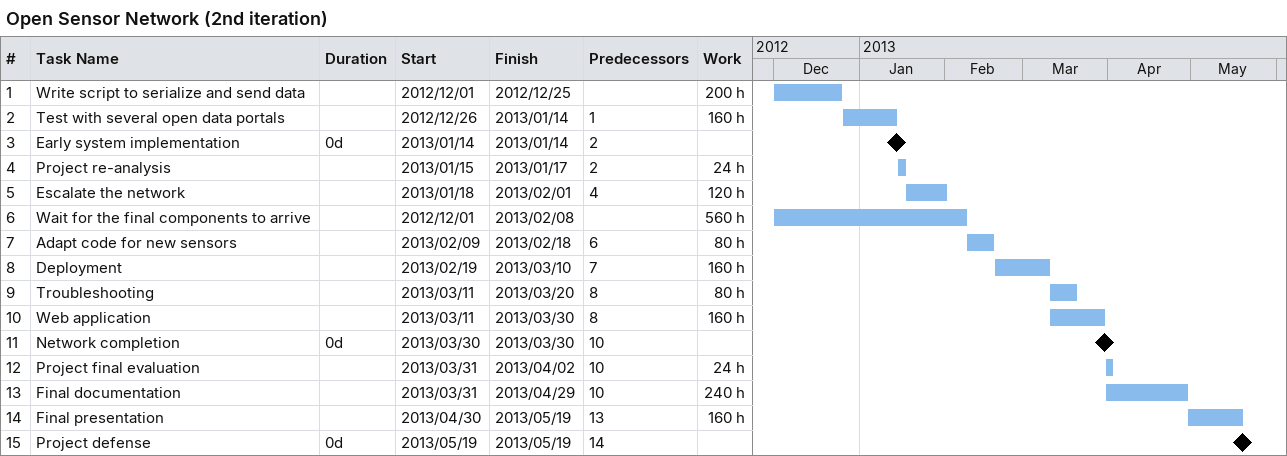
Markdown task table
Open Sensor Network (2nd iteration)

| ID | Task | Duration | Start | Finish | Predecessors | Work (h) |
|---|---|---|---|---|---|---|
| 1 | Write script to serialize and send data |  | 2012-12-01 | 2012-12-25 |  | 200 |
| 2 | Test with several open data portals |  | 2012-12-26 | 2013-01-14 | 1 | 160 |
| 3 | Early system implementation | 0d | 2013-01-14 | 2013-01-14 | 2 |  |
| 4 | Project re-analysis |  | 2013-01-15 | 2013-01-17 | 2 | 24 |
| 5 | Escalate the network |  | 2013-01-18 | 2013-02-01 | 4 | 120 |
| 6 | Wait for the final components to arrive |  | 2012-12-01 | 2013-02-08 |  | 560 |
| 7 | Adapt code for new sensors |  | 2013-02-09 | 2013-02-18 | 6 | 80 |
| 8 | Deployment |  | 2013-02-19 | 2013-03-10 | 7 | 160 |
| 9 | Troubleshooting |  | 2013-03-11 | 2013-03-20 | 8 | 80 |
| 10 | Web application |  | 2013-03-11 | 2013-03-30 | 8 | 160 |
| 11 | Network completion | 0d | 2013-03-30 | 2013-03-30 | 10 |  |
| 12 | Project final evaluation |  | 2013-03-31 | 2013-04-02 | 10 | 24 |
| 13 | Final documentation |  | 2013-03-31 | 2013-04-29 | 10 | 240 |
| 14 | Final presentation |  | 2013-04-30 | 2013-05-19 | 13 | 160 |
| 15 | Project defense | 0d | 2013-05-19 | 2013-05-19 | 14 |  |
